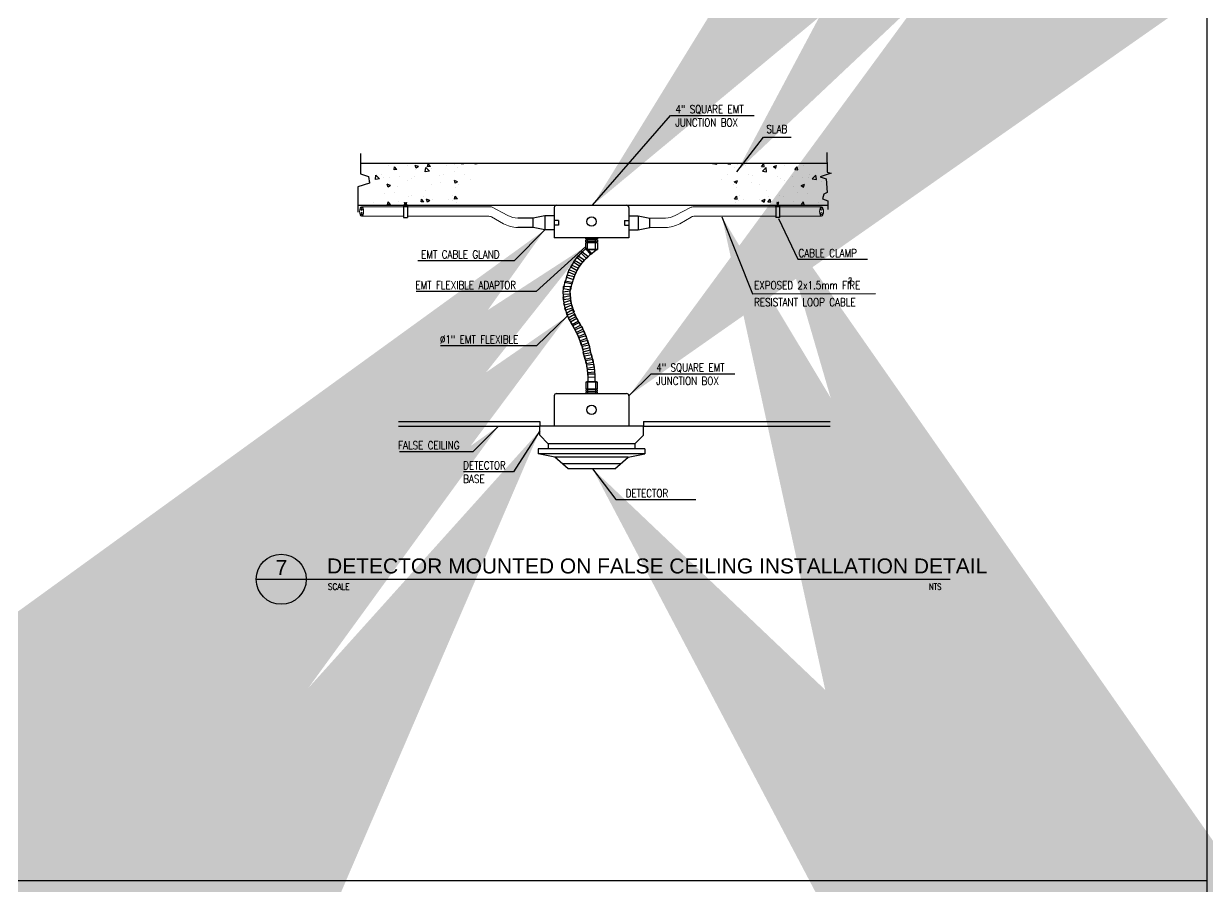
# Model space of a CAD drawing. Extents: x -15 to 256, y 0 to 403.
# Drawn here: x 245.79 to 255.58, y 377.08 to 384.22 of the extents above; entities that cross this region are included whole.
import ezdxf
from ezdxf.enums import TextEntityAlignment as Align

# ---------------------------------------------------------------- set-up
doc = ezdxf.new("R2010")
doc.units = 0
doc.header["$LTSCALE"] = 0.15
doc.layers.get('0').update_dxf_attribs({"color": 252})
for name, color, linetype in [('00-BT-FAS-TEXT', 2, 'Continuous'), ('00-BT-FAS-TEXT LINE', 10, 'Continuous'), ('00-BT-TEXT', 2, 'Continuous'), ('ARCH', 8, 'Continuous'), ('DETAILS', 2, 'Continuous'), ('E-ANNO-VIEW', 240, 'Continuous'), ('EL_C01CO', 1, 'Continuous'), ('MPI-TITL-TXT', 1, 'Continuous')]:
    doc.layers.add(name, color=color, linetype=linetype)
for name, color, linetype, lineweight in [('MPI-TITL', 1, 'Continuous', 20), ('MPI-TTBL', 7, 'Continuous', 25), ('MPI-TXT', 2, 'Continuous', 20)]:
    doc.layers.add(name, color=color, linetype=linetype, lineweight=lineweight)
doc.styles.add('ARIAL', font='SAS_____.PFB', dxfattribs={"width": 3, "height": 0.3})
doc.styles.add('ROMANS', font='ROMANS.shx', dxfattribs={"width": 0.8})
doc.dimstyles.new('BT-DIM', dxfattribs={"dimscale": 0, "dimtxt": 120, "dimasz": 120, "dimexe": 100, "dimexo": 100, "dimgap": 1, "dimtad": 0, "dimdec": 0, "dimrnd": 5, "dimzin": 3, "dimdsep": 46, "dimtxsty": 'ROMANS', "dimblk": 'OBLIQUE', "dimcen": 50, "dimdle": 80, "dimclrd": 256, "dimclre": 256, "dimclrt": 2, "dimadec": 0, "dimazin": 0, "dimtfac": 1, "dimtdec": 0, "dimtofl": 0, "dimtmove": 0, "dimatfit": 3, "dimfxl": 1, "dimtvp": 0.8, "dimfrac": 2, "dimtolj": 1, "dimtzin": 0, "dimarcsym": 0})

# ---------------------------------------------------------------- blocks, each defined once
blk = doc.blocks.new('*X97')
at = {"color": 0}
for p, q in [((126026.9588320572, 105890.9029925605), (126028.0114052311, 105892)), ((126026.9588286444, 105890.9030231204), (126071.4272056729, 105884.006397536)), ((126071.5093886076, 105883.911268118), (126070.5683969174, 105892)), ((126191.5169535624, 105888.0412648628), (126194.838726756, 105892)), ((126221.4843546422, 105885.3271118672), (126220.2534615831, 105892)), ((126187.3468323235, 105768.6552373782), (126187.3468323235, 105768.6552373782)), ((126191.5170014267, 105888.0412928801), (126221.4028423694, 105885.4266205976)), ((126256.2492218892, 105846.8822053356), (126256.2492218892, 105846.8822053356)), ((126287.172325862, 105801.5454497856), (126287.172325862, 105801.5454497856)), ((126294.39429232, 105881.1009417096), (126294.39429232, 105881.1009417096)), ((126381.4191356377, 105863.3611371034), (126381.4191356377, 105863.3611371034)), ((126414.2018595517, 105771.317532972), (126414.2018595517, 105771.317532972)), ((126539.7255871383, 105833.5547487267), (126539.7255871383, 105833.5547487267)), ((126550.1470448628, 105856.6651973715), (126574.2515802261, 105885.3918639884)), ((126550.1470927397, 105856.6652254909), (126580.0329336825, 105854.0505532084)), ((126560.5793563701, 105808.143485396), (126599.5236040857, 105848.7317604255)), ((126560.5793529863, 105808.1435161075), (126605.0477300148, 105801.2468905231)), ((126570.7851041601, 105888.2916398175), (126570.7851041601, 105888.2916398175)), ((126580.1144185992, 105853.9507627562), (126574.3331376738, 105885.2921051998)), ((126605.129838474, 105801.1514276372), (126599.6057462407, 105848.6363325845)), ((126677.7243104877, 105856.2078422287), (126712.7335764814, 105869.6466403367)), ((126677.724366974, 105856.2078179557), (126702.5954941506, 105839.4320308516)), ((126702.6770857065, 105839.3327775848), (126712.8152478047, 105869.5473539442)), ((126705.7949442228, 105821.3700241382), (126705.7949442228, 105821.3700241382)), ((126799.4190284772, 105871.042900529), (126799.4190284772, 105871.042900529)), ((126908.7771361632, 105825.2891298802), (126932.8816715265, 105854.0157964971)), ((126908.7771840527, 105825.2891581017), (126938.6630249955, 105822.6744858193)), ((126938.7444825562, 105822.5744136452), (126932.9632016308, 105853.9157560889)), ((126997.388028894, 105871.4225153043), (126997.388028894, 105871.4225153043)), ((127069.5614060574, 105774.0678105802), (127069.5614060574, 105774.0678105802)), ((127094.1998806829, 105725.3839782315), (127133.1441283985, 105765.9722532609)), ((127138.7502883403, 105718.3915871564), (127133.2261961071, 105765.8764921037)), ((126122.6087748805, 105721.2650418059), (126122.6087748805, 105721.2650418059)), ((126249.8843669166, 105666.1552811622), (126249.8843669166, 105666.1552811622)), ((126257.613118564, 105694.9422649334), (126292.6223845576, 105708.3810630413)), ((126257.6131748934, 105694.9422406817), (126282.48430207, 105678.1664535776)), ((126281.0923982034, 105635.0985228699), (126281.0923982034, 105635.0985228699)), ((126282.5657714157, 105678.0675292299), (126292.703933514, 105708.2821055893)), ((126439.250335439, 105691.0857838763), (126439.250335439, 105691.0857838763)), ((126454.2580504098, 105757.377801511), (126454.2580504098, 105757.377801511)), ((126533.6456594796, 105667.1078218111), (126533.6456594796, 105667.1078218111)), ((126721.169268496, 105746.1003656439), (126721.169268496, 105746.1003656439)), ((126755.0255237865, 105732.6583760984), (126755.0255237865, 105732.6583760984)), ((126793.3391008186, 105704.5959736134), (126793.3391008186, 105704.5959736134)), ((126880.195437535, 105749.1373078661), (126880.195437535, 105749.1373078661)), ((126896.7497744567, 105646.3921603658), (126896.7497744567, 105646.3921603658)), ((126976.177836547, 105654.8983968961), (127011.1871025406, 105668.337195004)), ((126976.1778930938, 105654.8983727062), (127001.0490202704, 105638.1225856021)), ((126988.0804865822, 105734.8229297767), (126988.0804865822, 105734.8229297767)), ((127001.1304513187, 105638.0230991984), (127011.268613417, 105668.2376755578)), ((127050.0574671314, 105739.8012700568), (127050.0574671314, 105739.8012700568)), ((127094.1998773283, 105725.3840090946), (127138.6682543568, 105718.4873835102)), ((127188.3428591279, 105696.4446515319), (127188.3428591279, 105696.4446515319)), ((126260.8926205039, 105511.9451979679), (126284.9971558671, 105540.6718645849)), ((126260.8926682332, 105511.9452260301), (126290.7785091759, 105509.3305537476)), ((126290.8597277422, 105509.2309917257), (126285.0784468168, 105540.5723341694)), ((126313.5636051143, 105546.2871780334), (126313.5636051143, 105546.2871780334)), ((126605.1566897855, 105596.3396691996), (126605.1566897855, 105596.3396691996)), ((126619.5227118043, 105480.5691304767), (126643.6272471675, 105509.2957970936)), ((126623.4907550655, 105535.4525201572), (126623.4907550655, 105535.4525201572)), ((126649.4897916992, 105477.8546426148), (126643.7085107738, 105509.1959850584)), ((126748.6606688139, 105551.9314519249), (126748.6606688139, 105551.9314519249)), ((126787.2591731599, 105538.1490466977), (126787.2591731599, 105538.1490466977)), ((126938.0266373363, 105576.861954639), (126938.0266373363, 105576.861954639)), ((127043.9775394727, 105573.3543431412), (127043.9775394727, 105573.3543431412)), ((126275.0124705447, 105468.6515959542), (126275.0124705447, 105468.6515959542)), ((126307.7155667179, 105493.8799279351), (126307.7155667179, 105493.8799279351)), ((126356.8906874455, 105501.8801259259), (126356.8906874455, 105501.8801259259)), ((126527.565731821, 105500.6608948954), (126527.565731821, 105500.6608948954)), ((126556.0666446232, 105493.6328196007), (126591.0759106169, 105507.0716177086)), ((126556.0667010132, 105493.6327954323), (126580.9378281898, 105476.8570083282)), ((126581.0191370279, 105476.7578508434), (126591.1572991262, 105506.9724272028)), ((126619.5227595462, 105480.5691586409), (126649.408600489, 105477.9544863585)), ((126623.8019055317, 105490.6026900587), (126623.8019055317, 105490.6026900587)), ((126890.713123618, 105479.3252541915), (126890.713123618, 105479.3252541915)), ((126978.1528031046, 105449.1930629853), (127002.2573384679, 105477.9197296023)), ((126978.1528508592, 105449.1930912517), (127008.038691802, 105446.5784189693)), ((127008.1198556562, 105446.4782935038), (127002.3385747308, 105477.8196359475)), ((127157.6243417041, 105468.0478183244), (127157.6243417041, 105468.0478183244))]:
    blk.add_line(p, q, dxfattribs=at)
blk = doc.blocks.new('_OBLIQUE')
at = {"color": 0, "linetype": 'ByBlock'}
blk.add_line((-0.5, -0.5), (0.5, 0.5), dxfattribs=at)
blk = doc.blocks.new('--A$C061778A4')
at = {"linetype": 'Continuous'}
for p, q in [((-4.324934315427527, 9.384189112512104), (-7.275957614183426e-12, 9.384189112512104)), ((-4.324934315423889, 7.060912463681234), (-3.637978807091713e-12, 7.060912463681234)), ((-7.275957614183426e-12, 9.384189112512104), (0.4304172052288777, 9.384189112512104)), ((-7.275957614183426e-12, 7.060912463681234), (1.420186312650912, 7.060912463681234))]:
    blk.add_line(p, q, dxfattribs=at)
blk.add_lwpolyline([(-7.275957614183426e-12, 16.19676975350012), (-5.840430238880799, 16.19676975350012), (-5.840430238880799, 0), (-7.275957614183426e-12, 0)], close=True, dxfattribs=at)
for points in [[(-5.840430238880799, 10.78516855700218), (-4.324934315427527, 9.384189112512104)], [(-5.840430238877161, 5.659933019189339), (-4.324934315423889, 7.060912463681234)], [(-1.091393642127514e-11, 10.96483712407553), (1.536149877982098, 10.34055951057235), (1.5819630514452, 10.74432822439121), (2.488668377496651, 10.44349209818756), (2.508773439200013, 10.97578437443008), (3.544019324050169, 10.4948162198998), (5.088483576182625, 11.00919481375604), (5.26579684596436, 10.47679706260897), (6.864650425311993, 11.60077284829458), (7.096353022250696, 10.93199537304463), (11.25678244068695, 12.60365471697878), (11.14691597745332, 10.23119533430418), (7.998121999666182, 8.222550788096669), (11.14691597745332, 6.213906241889163), (11.25678244068695, 3.841446859214557), (7.096353022250696, 5.513106203148709), (6.864650425311993, 4.844328727898755), (5.26579684596436, 5.968304513584371), (5.088483576182625, 5.435906762437298), (3.544019324050169, 5.950285356293534), (2.508773439200013, 5.469317201763261), (2.488668377496651, 6.001609478005776), (1.5819630514452, 5.700773351802127), (1.536149877982098, 6.10454206562099), (-1.091393642127514e-11, 5.480264452117808)]]:
    blk.add_lwpolyline(points, dxfattribs=at)
for centre, start_param, end_param in [((1.21931036303431, 8.23868506243889), 2.485521180084209, 6.550644599269269), ((2.087058012002672, 8.23868506243889), 2.221358987907622, 6.759001900136928), ((2.954805660971033, 8.23868506243889), 2.221358987907622, 6.759001900136928), ((3.822553309939394, 8.23868506243889), 2.221358987907622, 6.759001900136928), ((4.690300958907756, 8.23868506243889), 2.221358987907622, 6.759001900136928), ((5.558048607876117, 8.23868506243889), 2.221358987907622, 6.759001900136928), ((6.425796256844478, 8.23868506243889), 2.221358987907622, 6.759001900136928)]:
    blk.add_ellipse(centre, major_axis=(-0.6697951884940264, 1.266122844708843), ratio=0.4270965611891389, start_param=start_param, end_param=end_param, dxfattribs=at)
blk = doc.blocks.new('1--')
at = {"color": 8}
for p, q in [((-93.5697860418004, 91.52114849953796), (-93.5697860418004, -108.478851500462)), ((106.4302139581996, 91.52114849953796), (-93.5697860418004, 91.52114849953796)), ((106.4302139581996, -108.478851500462), (106.4302139581996, 91.52114849953796)), ((-93.5697860418004, -108.478851500462), (106.4302139581996, -108.478851500462))]:
    blk.add_line(p, q, dxfattribs=at)
blk = doc.blocks.new('*U100')
at = {"layer": 'MPI-TITL-TXT', "color": 1}
for p, q in [((-10, 1.224646799147353e-15), (10, 0)), ((10, 0), (267.6049029428349, 0))]:
    blk.add_line(p, q, dxfattribs=at)
blk.add_circle((0, 0), 10, dxfattribs=at)
at = {"layer": 'MPI-TTBL', "color": 3, "style": 'ROMANS', "width": 0.85}
blk.add_attdef('1', text='', height=4.5, dxfattribs=at).set_placement((0.09808569249890081, 1.762087068415512), align=Align.CENTER)
at = {"layer": 'MPI-TTBL', "color": 2, "style": 'ROMANS', "width": 0.85}
blk.add_attdef('MPI2-', text='', height=2.5, dxfattribs=at).set_placement((-0.07018438861177421, -4.160268103611646), align=Align.CENTER)
blk.add_attdef('SCALE', (18.23462925224505, -4.160268103611646), '', height=2.5, dxfattribs=at)
at = {"layer": 'MPI-TTBL', "color": 2, "style": 'ROMANS', "width": 0.8, "flags": 8}
blk.add_attdef('1:100', (259.0615624438793, -4.160268103611646), '', height=2.5, dxfattribs=at)
at = {"layer": 'MPI-TXT', "color": 6, "style": 'ARIAL', "width": 0.85}
for tag, p in [('TITLE1', (17.88115675175299, 10.20675666297616)), ('COMBINEDSERVICESDRAWING', (17.88115675175299, 2.33785856053027))]:
    blk.add_attdef(tag, p, '', height=6.00000324, dxfattribs=at)

msp = doc.modelspace()

# ---------------------------------------------------------------- linework, layer by layer
msp.add_lwpolyline([(255.5823836677621, 391.3544479757414), (221.2162780909766, 391.3544479757415), (221.2162780909766, 364.8477069386666), (255.5823836677621, 364.8477069386666)], close=True)
at = {"layer": 'ARCH'}
for p, q in [((248.5777428168491, 383.1447860147828), (248.5777428168491, 382.9741412857593)), ((248.5816035573247, 383.0629383166991), (252.4384832924945, 383.0629383166991)), ((252.4353947001138, 383.151735347639), (252.4384832924945, 382.9888120995668)), ((248.5777428168491, 382.9741412857593), (248.6418311087446, 382.9532932871908)), ((252.4693692162998, 382.9803184705203), (252.3782557410743, 382.9517489910006)), ((252.4384832924945, 382.9888120995668), (252.4693692162998, 382.9803184705203)), ((248.6526411820767, 382.8992429205318), (248.5561226701855, 382.8675848486315)), ((248.5561226701855, 382.8675848486315), (248.5561226701855, 382.6580286171225)), ((248.6418311087446, 382.9532932871908), (248.6526411820767, 382.8992429205318)), ((252.3782557410743, 382.9517489910006), (252.4292175153532, 382.9339895848126)), ((252.4292175153532, 382.9339895848126), (252.4384832924945, 382.8197116667334)), ((252.4091416648797, 382.8081294453066), (252.3983315915477, 382.768749892455)), ((252.3983315915477, 382.768749892455), (252.4438883291604, 382.750990486267)), ((252.4384832924945, 382.8197116667334), (252.4091416648797, 382.8081294453066)), ((248.5561226701855, 382.715471673891), (252.4384832924945, 382.715471673891)), ((252.4438883291604, 382.750990486267), (252.4438883291604, 382.6799528615151)), ((250.5373194515002, 382.4340847498239), (250.4400836017613, 382.4340847498239)), ((250.4400836017613, 382.4140593021088), (250.4400836017613, 382.4251943928808)), ((250.4560620267407, 382.4340847498239), (250.4560620267407, 382.4452198405958)), ((250.4560620267407, 382.4140593021088), (250.4560620267407, 382.4251943928808)), ((250.4560620267407, 382.3504958184951), (250.4560620267407, 382.4071832034854)), ((250.4589237164648, 382.4316065581743), (250.4589237164648, 382.4276725845303)), ((250.4589237164648, 382.4115811104592), (250.4589237164648, 382.4071832034854)), ((250.5184793367964, 382.4316065581743), (250.5184793367964, 382.4276725845303)), ((250.5184793367964, 382.4115811104592), (250.5184793367964, 382.4071832034854)), ((250.5213410265207, 382.4340847498239), (250.5213410265207, 382.4452198405958)), ((250.5213410265207, 382.4140593021088), (250.5213410265207, 382.4251943928808)), ((250.5213410265207, 382.3504958184951), (250.5213410265207, 382.4071832034854)), ((250.5373194515002, 382.4251943928808), (250.5373194515002, 382.4140593021088)), ((250.5373194515002, 382.3504958184951), (250.4400836017613, 382.3504958184951)), ((250.4402195030881, 382.3558751476916), (250.4790560051201, 382.3082504678595)), ((250.4790560051201, 382.3082504678595), (250.5266806849521, 382.3470869698913)), ((250.5266806849521, 382.3470869698913), (250.5239008708685, 382.3504958184951)), ((250.5373194515002, 381.2527729881166), (250.4400836017613, 381.2527729881166)), ((250.4560620267407, 381.2527729881166), (250.4560620267407, 381.1960856031262)), ((250.4589237164648, 381.1916876961524), (250.4589237164648, 381.1960856031262)), ((250.5184793367964, 381.1916876961524), (250.5184793367964, 381.1960856031262)), ((250.5213410265207, 381.2527729881166), (250.5213410265207, 381.1960856031262)), ((250.4400836017613, 381.1892095045029), (250.4400836017613, 381.1780744137308)), ((250.5373194515002, 381.1691840567878), (250.4400836017613, 381.1691840567878)), ((250.4560620267407, 381.1892095045029), (250.4560620267407, 381.1780744137308)), ((250.4560620267407, 381.1691840567878), (250.4560620267407, 381.1580489660158)), ((250.4589237164648, 381.1716622484373), (250.4589237164648, 381.1755962220814)), ((250.5184793367964, 381.1716622484373), (250.5184793367964, 381.1755962220814)), ((250.5213410265207, 381.1892095045029), (250.5213410265207, 381.1780744137308)), ((250.5213410265207, 381.1691840567878), (250.5213410265207, 381.1580489660158)), ((250.5373194515002, 381.1780744137308), (250.5373194515002, 381.1892095045029)), ((248.8919490044293, 380.9264045374769), (250.0598835666367, 380.9264045374769)), ((250.0598835666367, 380.9264045374769), (250.0598835666367, 380.8877971327206)), ((250.9175194866247, 380.9264045374769), (250.9175194866247, 380.8877971327206)), ((250.9175194866247, 380.9264045374769), (252.4630881086312, 380.9264045374769)), ((248.8919490044293, 380.8877971327206), (250.0598835666367, 380.8877971327206)), ((250.9175194866247, 380.8877971327206), (252.4630881086312, 380.8877971327206))]:
    msp.add_line(p, q, dxfattribs=at)
for points in [[(250.4400836017613, 382.4340847498239), (250.4400836017613, 382.4452198405958), (250.5373194515002, 382.4452198405958), (250.5373194515002, 382.4340847498239)], [(250.4400836017613, 382.3504958184951), (250.4400836017613, 382.4071832034854), (250.5373194515002, 382.4071832034854), (250.5373194515002, 382.3504958184951)], [(250.5293302390102, 382.4316065581743), (250.4480728142512, 382.4316065581743)], [(250.5293302390102, 382.4276725845303), (250.4480728142512, 382.4276725845303)], [(250.5293302390102, 382.4115811104592), (250.4480728142512, 382.4115811104592)], [(250.5293302390102, 382.3480176268455), (250.4480728142512, 382.3480176268455)], [(250.4400836017613, 381.2527729881166), (250.4400836017613, 381.1960856031262), (250.5373194515002, 381.1960856031262), (250.5373194515002, 381.2527729881166)], [(250.5293302390102, 381.2552511797661), (250.4480728142512, 381.2552511797661)], [(250.4400836017613, 381.1691840567878), (250.4400836017613, 381.1580489660158), (250.5373194515002, 381.1580489660158), (250.5373194515002, 381.1691840567878)], [(250.5293302390102, 381.1916876961524), (250.4480728142512, 381.1916876961524)], [(250.5293302390102, 381.1755962220814), (250.4480728142512, 381.1755962220814)], [(250.5293302390102, 381.1716622484373), (250.4480728142512, 381.1716622484373)]]:
    msp.add_lwpolyline(points, dxfattribs=at)
for centre, radius, start, end in [((250.4480728142512, 382.4457234950282), 0.01411693685396495, 235.5330319085604, 304.4669680914396), ((250.4480728142512, 382.4135556476763), 0.01411693685396495, 55.53303190856036, 124.4669680914396), ((250.4480728142512, 382.4256980473132), 0.01411693685396495, 235.5330319085604, 304.4669680914396), ((250.4887015266306, 382.6477880603437), 0.2161815021693178, 261.3161650295731, 278.683834970427), ((250.4887015266306, 382.211491082361), 0.2161815021693178, 81.31616502957304, 98.68383497042697), ((250.4887015266306, 382.6277626126285), 0.2161815021693178, 261.3161650295731, 278.683834970427), ((250.5293302390102, 382.4457234950282), 0.01411693685396495, 235.5330319085604, 304.4669680914396), ((250.5293302390102, 382.4135556476763), 0.01411693685396495, 55.53303190856036, 124.4669680914396), ((250.5293302390102, 382.4256980473132), 0.01411693685396495, 235.5330319085604, 304.4669680914396), ((250.4480728142512, 382.3621345636995), 0.01411693685396495, 235.5330319085604, 304.4669680914396), ((250.4887015266306, 382.5641991290149), 0.2161815021693178, 261.3161650295731, 278.683834970427), ((250.5293302390102, 382.3621345636995), 0.01411693685396495, 235.5330319085604, 304.4669680914396), ((250.4480728142512, 381.2411342429122), 0.01411693685396495, 55.53303190856036, 124.4669680914396), ((250.4887015266306, 381.0390696775968), 0.2161815021693178, 81.31616502957304, 98.68383497042697), ((250.5293302390102, 381.2411342429122), 0.01411693685396495, 55.53303190856036, 124.4669680914396), ((250.4480728142512, 381.1775707592984), 0.01411693685396495, 55.53303190856036, 124.4669680914396), ((250.4480728142512, 381.1897131589353), 0.01411693685396495, 235.5330319085604, 304.4669680914396), ((250.4480728142512, 381.1575453115834), 0.01411693685396495, 55.53303190856036, 124.4669680914396), ((250.4887015266306, 380.9755061939831), 0.2161815021693178, 81.31616502957304, 98.68383497042697), ((250.4887015266306, 381.3917777242507), 0.2161815021693178, 261.3161650295731, 278.683834970427), ((250.4887015266306, 380.955480746268), 0.2161815021693178, 81.31616502957304, 98.68383497042697), ((250.5293302390102, 381.1775707592984), 0.01411693685396495, 55.53303190856036, 124.4669680914396), ((250.5293302390102, 381.1897131589353), 0.01411693685396495, 235.5330319085604, 304.4669680914396), ((250.5293302390102, 381.1575453115834), 0.01411693685396495, 55.53303190856036, 124.4669680914396)]:
    msp.add_arc(centre, radius, start, end, dxfattribs=at)
at = {"layer": 'DETAILS', "color": 3, "lineweight": 0}
for p, q in [((249.6593783929806, 382.7024188686162), (248.5863005574501, 382.7024188686162)), ((249.7970448663982, 382.6301500504916), (249.6593783929806, 382.7024188686162)), ((251.1803581868636, 382.6301500504916), (251.305985910902, 382.6960990569168)), ((251.3316214064555, 382.7024188686162), (252.3911024958115, 382.7024188686162)), ((248.9338693531172, 382.6252040591033), (248.5863005574501, 382.6252040591033)), ((249.6327705400824, 382.6252040591033), (248.9648869744279, 382.6252040591033)), ((249.7595146340296, 382.5626696202436), (249.6595778489171, 382.618250931057)), ((250.971680233648, 382.6092906663527), (251.0999362603592, 382.6092906663527)), ((251.2178884192321, 382.5626696202436), (251.3134431433182, 382.6178190395389)), ((251.3410126896419, 382.6252040591033), (252.012516078834, 382.6252040591033)), ((252.0435337001446, 382.6252040591033), (252.3911024958115, 382.6252040591033)), ((250.971680233648, 382.5320758568398), (251.0999362603592, 382.5320758568398))]:
    msp.add_line(p, q, dxfattribs=at)
at = {"layer": 'DETAILS', "color": 1}
for p, q in [((248.9338693531172, 382.715471673891), (248.9338693531172, 382.6148633993244)), ((248.9648869744279, 382.715471673891), (248.9648869744279, 382.6148633993244)), ((252.012516078834, 382.715471673891), (252.012516078834, 382.6148633993244)), ((252.0435337001446, 382.715471673891), (252.0435337001446, 382.6148633993244)), ((248.9338693531172, 382.6148633993244), (248.9648869744279, 382.6148633993244)), ((252.0435337001446, 382.6148633993244), (252.012516078834, 382.6148633993244))]:
    msp.add_line(p, q, dxfattribs=at)
at = {"layer": 'DETAILS', "color": 3}
for p, q in [((250.1798422885789, 382.6961679715128), (250.1798422885789, 382.4452198405958)), ((250.1991459909574, 382.715471673891), (250.7782570623043, 382.715471673891)), ((250.7975607646824, 382.6961679715128), (250.7975607646824, 382.4452198405958)), ((250.0057228196137, 382.6092906663527), (249.8774667929026, 382.6092906663527)), ((250.1026234374916, 382.6285965043695), (250.0057211178587, 382.609290666334)), ((250.0057228196137, 382.5320758568398), (250.0057211178587, 382.609290666334)), ((250.1798382469858, 382.6285982061245), (250.1026234374916, 382.6285965043695)), ((250.1026234374916, 382.6285965043695), (250.1026259901241, 382.5127742901282)), ((250.1798382469858, 382.6285982061245), (250.1798407996182, 382.5127759918832)), ((250.2153579102306, 382.5899915841847), (250.1798390978632, 382.5899908013774)), ((250.2153579102306, 382.5899915841847), (250.2153587611081, 382.5513841794377)), ((250.7620419523066, 382.5899976084325), (250.7620419523066, 382.5513902036761)), ((250.7620419523066, 382.5899976084325), (250.7975607646824, 382.5899976084325)), ((250.7975607646824, 382.628605013189), (250.8747755741955, 382.628605013189)), ((250.8747755741955, 382.628605013189), (250.8747755741955, 382.5127827989197)), ((250.8747755741955, 382.628605013189), (250.9716783192905, 382.6093013108107)), ((250.9716783192905, 382.5320865012979), (250.9716783192905, 382.6093013108107)), ((250.0057228196137, 382.5320758568398), (249.8774667929026, 382.5320758568398)), ((250.1026259901241, 382.5127742901282), (250.0057228196137, 382.5320758568398)), ((250.1798407996182, 382.5127759918832), (250.1026259901241, 382.5127742901282)), ((250.2153587611081, 382.5513841794377), (250.1798399487409, 382.5513833966303)), ((250.7620419523066, 382.5513902036761), (250.7975607646824, 382.5513902036761)), ((250.7975607646824, 382.5127827989197), (250.8747755741955, 382.5127827989197)), ((250.8747755741955, 382.5127827989197), (250.9716783192905, 382.5320865012979)), ((250.1798422885789, 381.1387452636375), (250.1798422885789, 380.8877971327206)), ((250.1991459909574, 381.1580489660158), (250.7782570623043, 381.1580489660158)), ((250.7975607646824, 381.1387452636375), (250.7975607646824, 380.8877971327206)), ((250.1798382469858, 381.0711754982492), (250.1798407996182, 380.955353284008)), ((250.8471988564093, 380.7427435977646), (250.1302041966466, 380.7427435977646)), ((250.1302041966466, 380.7427435977646), (250.1302041966466, 380.7013785212397)), ((250.8471988564093, 380.7427435977646), (250.8471988564093, 380.7013785212397)), ((250.0474740438026, 380.7013785212397), (250.0474740438026, 380.6600134449205)), ((250.9299290096644, 380.7013785212397), (250.0474740438026, 380.7013785212397)), ((250.1853576320129, 380.6324367270318), (250.0474740438026, 380.6600134449205)), ((250.9299290096644, 380.6600134449205), (250.0474740438026, 380.6600134449205)), ((250.792045421043, 380.6324367270318), (250.1853576320129, 380.6324367270318)), ((250.2956645027457, 380.5359182151407), (250.1853576320129, 380.6324367270318)), ((250.6817385503103, 380.5359182151407), (250.792045421043, 380.6324367270318)), ((250.792045421043, 380.6324367270318), (250.9299290096644, 380.6600134449205)), ((250.9299290096644, 380.7013785212397), (250.9299290096644, 380.6600134449205)), ((250.7291705046924, 380.5772832916654), (250.2485083154828, 380.5772832916654)), ((250.6817385503103, 380.5359182151407), (250.2956645027457, 380.5359182151407))]:
    msp.add_line(p, q, dxfattribs=at)
at = {"layer": 'DETAILS'}
msp.add_line((251.0664936747899, 382.715471673891), (251.4525677223544, 382.715471673891), dxfattribs=at)
at = {"layer": 'DETAILS', "color": 3, "flags": 128}
for points in [[(250.7975607646824, 382.4452198405958), (250.1798422885789, 382.4452198405958)], [(250.1302041966466, 380.7427435977646), (250.0598835666367, 380.8130642279799), (250.0598835666367, 380.8877971327206)], [(250.8471988564093, 380.7427435977646), (250.9175194866247, 380.8130642279799), (250.9175194866247, 380.8877971327206), (250.0598835666367, 380.8877971327206)]]:
    msp.add_lwpolyline(points, dxfattribs=at)
at = {"layer": 'DETAILS', "color": 1}
for centre in [(250.4887015266308, 382.5803457572434), (250.4887015266308, 381.0229230493682)]:
    msp.add_circle(centre, 0.03860740475645527, dxfattribs=at)
at = {"layer": 'DETAILS', "color": 3}
for centre, start, end in [((250.1991459909574, 382.6961679715128), 90, 180), ((250.7782570623042, 382.6961679715128), 0, 90), ((250.1991459909574, 381.1387452636375), 90, 180), ((250.7782570623043, 381.1387452636375), 0, 90)]:
    msp.add_arc(centre, 0.01930370237822764, start, end, dxfattribs=at)
at = {"layer": 'DETAILS', "color": 3, "lineweight": 0}
for centre, radius, start, end in [((251.3316214064555, 382.6472654332499), 0.05515343536636467, 90, 117.6974889394688), ((249.6327705400824, 382.570050623737), 0.05515343536636467, 60.91873342136289, 90), ((249.8774667929026, 382.7747509724518), 0.165460306099094, 240.9187334213626, 270), ((251.0999362603592, 382.7747509724518), 0.165460306099094, 270, 299.0812665786372), ((251.3410126896419, 382.570050623737), 0.05515343536636467, 90, 119.9913979419203), ((249.8774667929026, 382.7747509724518), 0.2426751156119885, 240.9187334213626, 270), ((251.0999362603592, 382.7747509724518), 0.2426751156119885, 270, 299.0812665786372)]:
    msp.add_arc(centre, radius, start, end, dxfattribs=at)
at = {"layer": 'DETAILS', "color": 3, "lineweight": 0, "extrusion": (0, 0, -1)}
msp.add_ellipse((248.5863005574501, 382.6638114638598), major_axis=(1.003235145005686e-15, 0.03860740475644724), ratio=0.4251711468851396, dxfattribs=at)
at = {"layer": 'DETAILS', "color": 1, "extrusion": (0, 0, -1)}
for centre in [(248.5864121785798, 382.6847016421907), (248.5864121785798, 382.6467688808287)]:
    msp.add_ellipse(centre, major_axis=(0, 0.009679381620418332), ratio=0.7027054049498096, dxfattribs=at)
at = {"layer": 'DETAILS', "color": 3, "lineweight": 0}
msp.add_ellipse((252.3911024958117, 382.6638114638598), major_axis=(-1.003235145005686e-15, 0.03860740475644724), ratio=0.4251711468851396, dxfattribs=at)
at = {"layer": 'DETAILS', "color": 1, "lineweight": 0}
for centre in [(252.390990874682, 382.6847016421907), (252.390990874682, 382.6467688808287)]:
    msp.add_ellipse(centre, major_axis=(0, 0.009679381620418332), ratio=0.7027054049498096, dxfattribs=at)
at = {"layer": 'E-ANNO-VIEW'}
msp.add_lwpolyline([(242.020222852966, 377.1281708573413), (255.5823836677621, 377.1281708573413)], dxfattribs=at)

# ---------------------------------------------------------------- block references
at = {"layer": 'ARCH'}
for p, xscale, yscale, zscale in [((346.8701886233533, 301.2979920119273), -0.0007721480952864127, 0.0007721480950777398, 0.0007721480951291055), ((154.1783797672075, 301.297968322886), 0.0007721480952864127, 0.0007721480952864127, 0.0007721480952864127)]:
    msp.add_blockref('*X97', p, dxfattribs=dict(at, xscale=xscale, yscale=yscale, zscale=zscale))
for p, xscale, yscale, zscale, rotation in [((250.3798833354732, 382.2546334024746), 0.000307261452962918, 0.000307261452962918, 0.000307261452962918, 55.04585127176899), ((250.4096650019291, 382.2866819851347), 0.0003072614529690826, 0.0003072614529690826, 0.0003072614529690826, 49.76263905731982), ((250.4425108089935, 382.3189448466733), 0.0003072614529737804, 0.0003072614529737804, 0.0003072614529737804, 44.47942684311812), ((250.3542696022446, 382.2166201604371), 0.0003072614529761602, 0.0003072614529761602, 0.0003072614529761602, 60.32906348070422), ((250.4207084474991, 381.5943357312861), 0.0003072614529658527, 0.0003072614529658527, 0.0003072614529658527, 106.7600949055017), ((250.4342154522144, 381.5576960565971), 0.0003072614529762433, 0.0003072614529762433, 0.0003072614529762433, 103.7708111803438), ((250.4438925626016, 381.5199111722948), 0.000307261452964459, 0.000307261452964459, 0.000307261452964459, 100.7815274459621), ((250.4530363839354, 381.4763814931484), 0.0003072614529697941, 0.0003072614529697941, 0.0003072614529697941, 104.9464186400327), ((250.4638592288566, 381.439606513307), 0.0003072614529686899, 0.0003072614529686899, 0.0003072614529686899, 101.95713491364), ((250.473913293197, 381.4013634605544), 0.0003072614529723156, 0.0003072614529723156, 0.0003072614529723156, 98.96785118389391), ((250.4790318816283, 381.3622714773628), 0.0003072614529678136, 0.0003072614529678136, 0.0003072614529678136, 95.97856745786736), ((250.4831717368483, 381.3226064884202), 0.0003072614529619082, 0.0003072614529619082, 0.0003072614529619082, 92.98928373261697), ((250.4860963023992, 381.2840015681797), 0.0003072614529737007, 0.0003072614529737007, 0.0003072614529737007, 90)]:
    msp.add_blockref('1--', p, dxfattribs=dict(at, xscale=xscale, yscale=yscale, zscale=zscale, rotation=rotation))
at = {"layer": 'DETAILS', "color": 1, "xscale": 0.001915049839124153, "yscale": 0.001915049839124153, "zscale": 0.001915049839124153, "rotation": 90}
msp.add_blockref('--A$C061778A4', (248.9648869744279, 382.715471673891), dxfattribs=at)
at = {"layer": 'DETAILS', "color": 1, "linetype": 'Continuous', "xscale": -0.001915049839124153, "yscale": 0.001915049839124153, "zscale": 0.001915049839116127, "rotation": 270}
msp.add_blockref('--A$C061778A4', (252.012516078834, 382.715471673891), dxfattribs=at)
at = {"layer": 'EL_C01CO'}
for p, xscale, yscale, zscale, rotation in [((250.316526366248, 382.1396967346036), 0.0003072614529619183, 0.0003072614529619183, 0.0003072614529619183, 70.89548790528612), ((250.3334549745485, 382.1789183253773), 0.0003072614529737484, 0.0003072614529737484, 0.0003072614529737484, 65.61227569406091), ((250.2891569978622, 382.0498353263419), 0.000307261452975768, 0.000307261452975768, 0.000307261452975768, 81.46191233252154), ((250.3030755483253, 382.0998038280457), 0.0003072614529721997, 0.0003072614529721997, 0.0003072614529721997, 76.17870012176508), ((250.2812191102616, 381.9680116851479), 0.0003072614529624282, 0.0003072614529624282, 0.0003072614529624282, 96.40635902592895), ((250.2798414189535, 382.0097434113688), 0.0003072614529744194, 0.0003072614529744194, 0.0003072614529744194, 86.74512454149327), ((250.2843038504987, 381.9265594134113), 0.0003072614529694244, 0.0003072614529694244, 0.0003072614529694244, 101.6895712389249), ((250.2926729615151, 381.8855419192403), 0.0003072614529640318, 0.0003072614529640318, 0.0003072614529640318, 106.9727834496717), ((250.3043043365397, 381.8448127902937), 0.0003072614529714859, 0.0003072614529714859, 0.0003072614529714859, 112.2559956607029), ((250.3175112128731, 381.8048194229693), 0.0003072614529649371, 0.0003072614529649371, 0.0003072614529649371, 117.5392078725129), ((250.3363965218584, 381.7671809361087), 0.0003072614529715418, 0.0003072614529715418, 0.0003072614529715418, 121.706513543907), ((250.3542380496244, 381.7333929730465), 0.0003072614529722989, 0.0003072614529722989, 0.0003072614529722989, 118.7172298195973), ((250.3741262368602, 381.7007217925172), 0.0003072614529715725, 0.0003072614529715725, 0.0003072614529715725, 115.7279460897232), ((250.3921640689316, 381.6660243307983), 0.0003072614529642455, 0.0003072614529642455, 0.0003072614529642455, 112.7386623593164), ((250.4071441103247, 381.6310558326085), 0.0003072614529658762, 0.0003072614529658762, 0.0003072614529658762, 109.7493786297712)]:
    msp.add_blockref('1--', p, dxfattribs=dict(at, xscale=xscale, yscale=yscale, zscale=zscale, rotation=rotation))
at = {"layer": 'MPI-TITL'}
ref = msp.add_blockref('*U100', (247.9213986069956, 379.6208555799449), dxfattribs=dict(at, xscale=0.02068253826238675, yscale=0.02068253826238675, zscale=0.02068253826238675))
ref.add_attrib('1:100', 'NTS', (253.2794492845547, 379.5348106757102), dxfattribs={"layer": 'MPI-TTBL', "color": 2, "height": 0.05170634565596687, "style": 'ROMANS', "width": 0.8, "flags": 8})
ref.add_attrib('SCALE', 'SCALE', (248.3077146622195, 379.5348106757103), dxfattribs={"layer": 'MPI-TTBL', "color": 2, "height": 0.05170634565596687, "style": 'ROMANS', "width": 0.85})
ref.add_attrib('1', '7', dxfattribs={"layer": 'MPI-TTBL', "color": 3, "height": 0.1240952295743205, "style": 'ARIAL'}).set_placement((247.9234272680836, 379.6573000131591), align=Align.CENTER)
ref.add_attrib('COMBINEDSERVICESDRAWING', 'DETECTOR MOUNTED ON FALSE CEILING INSTALLATION DETAIL', (248.3004039537034, 379.6692084290751), dxfattribs={"layer": 'MPI-TXT', "color": 6, "height": 0.1240952965857445, "style": 'ARIAL'})

# ---------------------------------------------------------------- texts
at = {"layer": '00-BT-FAS-TEXT', "style": 'ROMANS', "width": 0.8}
for s, rotation, p in [('4" SQUARE EMT', 1.615142506185036e-06, (251.1823156461342, 383.4570161775897)), ('JUNCTION BOX', 359.9999983848575, (251.182315643025, 383.3467093068569)), ('EMT CABLE GLAND', 1.615142506185036e-06, (249.0785424941978, 382.2556290759762)), ('CABLE CLAMP', 1.615142506185036e-06, (252.2003863619753, 382.2667847489778)), ('EMT FLEXIBLE ADAPTOR', 1.615142506185036e-06, (249.0310468892814, 382.0014159104401)), ('%%C1" EMT FLEXIBLE', 1.615142506185036e-06, (249.2339508705765, 381.5525755339138)), ('4" SQUARE EMT', 1.615142506185036e-06, (251.0238854935197, 381.3195365538004)), ('JUNCTION BOX', 359.9999983848575, (251.0238854904105, 381.2092296830676)), ('FALSE CEILING', 1.615142506185036e-06, (248.887833406774, 380.6763691601255)), ('DETECTOR', 1.615142506185036e-06, (249.4266039837148, 380.5104830293455)), ('BASE', 359.9999983848575, (249.4266039809608, 380.398011357702)), ('DETECTOR', 1.615142506185036e-06, (250.7709927790671, 380.2797322214641))]:
    msp.add_text(s, height=0.06618412243963759, rotation=rotation, dxfattribs=at).set_placement(p, align=Align.BOTTOM_LEFT)
for s, p in [('SLAB', (251.9347871964459, 383.3130941328044)), ('EXPOSED 2x1.5mm FIRE', (251.833025111163, 382.0203187518801)), ('RESISTANT LOOP CABLE', (251.833025111163, 381.8800115154933))]:
    msp.add_text(s, height=0.06618412243963759, rotation=1.615142506185036e-06, dxfattribs=at).set_placement(p)
at = {"layer": '00-BT-TEXT', "style": 'ROMANS', "width": 0.8}
msp.add_text('2', height=0.04412274829309174, dxfattribs=at).set_placement((252.6097724160515, 382.0715780326281))

# ---------------------------------------------------------------- leaders
at = {"layer": '00-BT-FAS-TEXT LINE'}
for points in [[(250.49730298134, 382.715471673891), (251.1408787302538, 383.4570161775897), (251.8323568526843, 383.4570161775897)], [(251.6907793377288, 382.9924300982188), (251.9101270620061, 383.2797332753239), (252.1388837908075, 383.2797332753239)], [(251.5670113441876, 382.6199043375815), (251.8197278894421, 381.9831973287532), (252.8366147054521, 381.9844074538824)], [(252.0338011250393, 382.6070493580297), (252.195803347279, 382.2687576857451), (252.7698646792049, 382.2687576857451)], [(250.102595707488, 382.5127742894608), (249.8477819783025, 382.2556290759762), (249.0519167596361, 382.2556290759762)], [(250.4400836017613, 382.3728615939784), (250.0313235388747, 382.0014159104401), (249.037412163482, 382.0014159104401)], [(250.2870634569004, 381.7964728066765), (250.0342148039778, 381.5525755339138), (249.2383495853114, 381.5525755339138)], [(250.7975607646824, 381.1387452636375), (250.9824485776392, 381.3195365538004), (251.6739267000698, 381.3195365538004)], [(249.7191095147085, 380.8877971327206), (249.5052015280275, 380.6763691601255), (248.8984882459914, 380.6763691601255)], [(250.0597810221354, 380.8498875114535), (249.8424766919826, 380.5104830293455), (249.4276836658775, 380.5104830293455)], [(250.4962899653267, 380.5359182151407), (250.6901119632197, 380.2797322214641), (251.3510257051216, 380.2797322214641)]]:
    msp.add_leader(points, dimstyle='BT-DIM', override={"dimscale": 1, "dimasz": 200}, dxfattribs=at)

doc.saveas('drawing.dxf')
